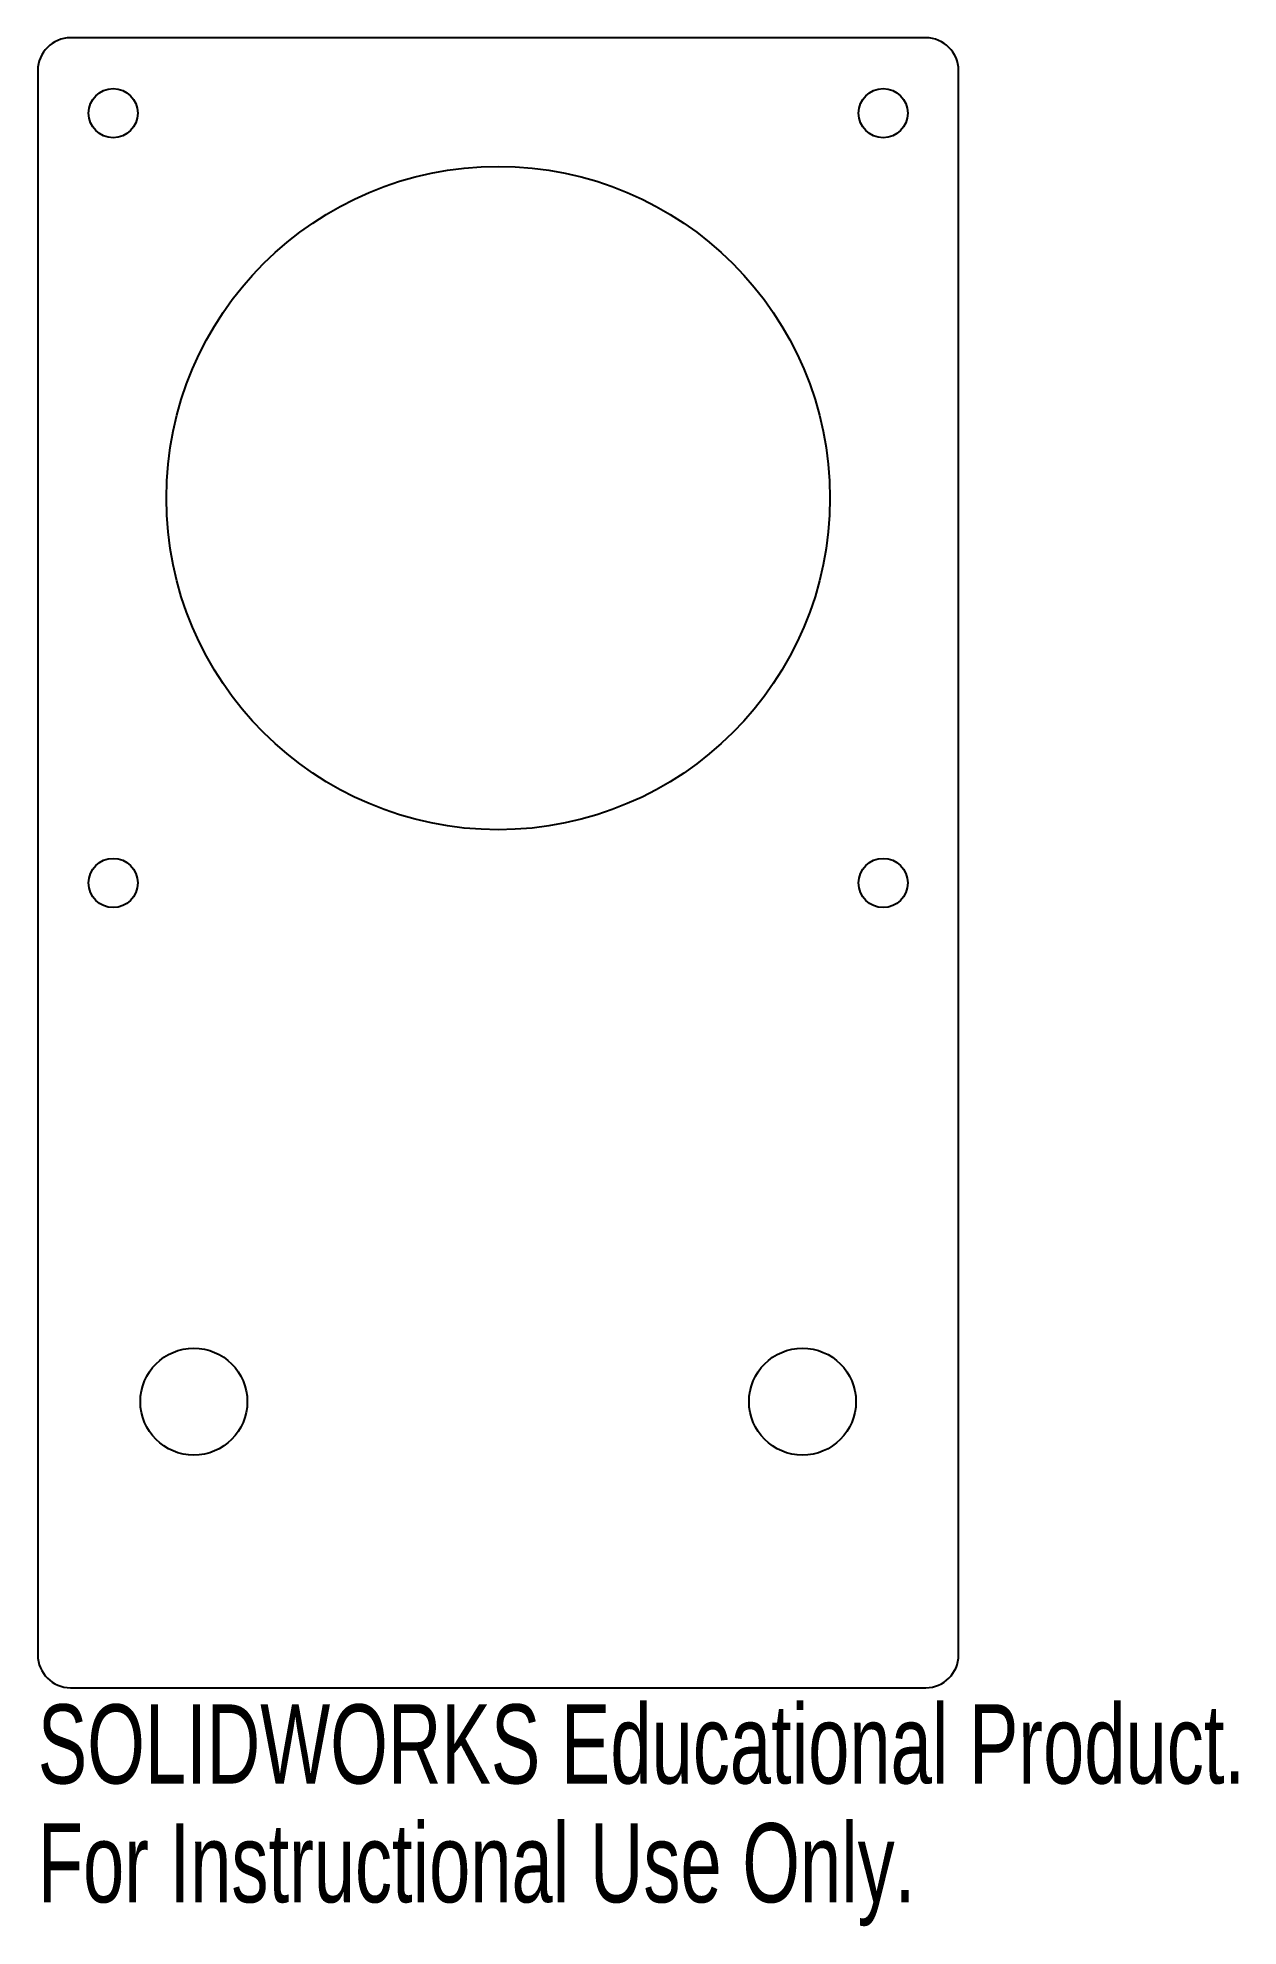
# Model space of a CAD drawing. Header units: inches. Extents: x -1.11 to 1.78, y -0.57 to 3.97.
import ezdxf

# ---------------------------------------------------------------- set-up
doc = ezdxf.new("R2010")
doc.units = ezdxf.units.IN
doc.header["$MEASUREMENT"] = 0
doc.styles.add('SLDTEXTSTYLE0', font='TXT', dxfattribs={"width": 0.7})

msp = doc.modelspace()

# ---------------------------------------------------------------- linework, layer by layer
at = {"color": 7, "linetype": 'Continuous', "lineweight": 25}
for p, q in [((1.0276, 3.9656), (-1.0276, 3.9656)), ((-1.1063, 3.8868), (-1.1063, 0.0787)), ((1.1063, 0.0787), (1.1063, 3.8868)), ((-1.0276, 0), (1.0276, 0))]:
    msp.add_line(p, q, dxfattribs=at)
for centre, radius in [((-0.9252, 3.7844), 0.0591), ((0.9252, 3.7844), 0.0591), ((0, 2.8593), 0.7972), ((-0.9252, 1.9341), 0.0591), ((0.9252, 1.9341), 0.0591), ((-0.7313, 0.6875), 0.1285), ((0.7313, 0.6875), 0.1285)]:
    msp.add_circle(centre, radius, dxfattribs=at)
for centre, start, end in [((-1.0276, 3.8868), 90, 180), ((1.0276, 3.8868), 0, 90), ((-1.0276, 0.0787), 180, 270), ((1.0276, 0.0787), 270, 0)]:
    msp.add_arc(centre, 0.0787, start, end, dxfattribs=at)

# ---------------------------------------------------------------- texts
at = {"color": 7, "linetype": 'Continuous', "char_height": 0.1903, "attachment_point": 1, "style": 'SLDTEXTSTYLE0'}
for s, insert in [('SOLIDWORKS Educational Product.', (-1.1063, -0.0401)), ('For Instructional Use Only.', (-1.1063, -0.3256))]:
    msp.add_mtext(s, dxfattribs=dict(at, insert=insert))

doc.saveas('drawing.dxf')
